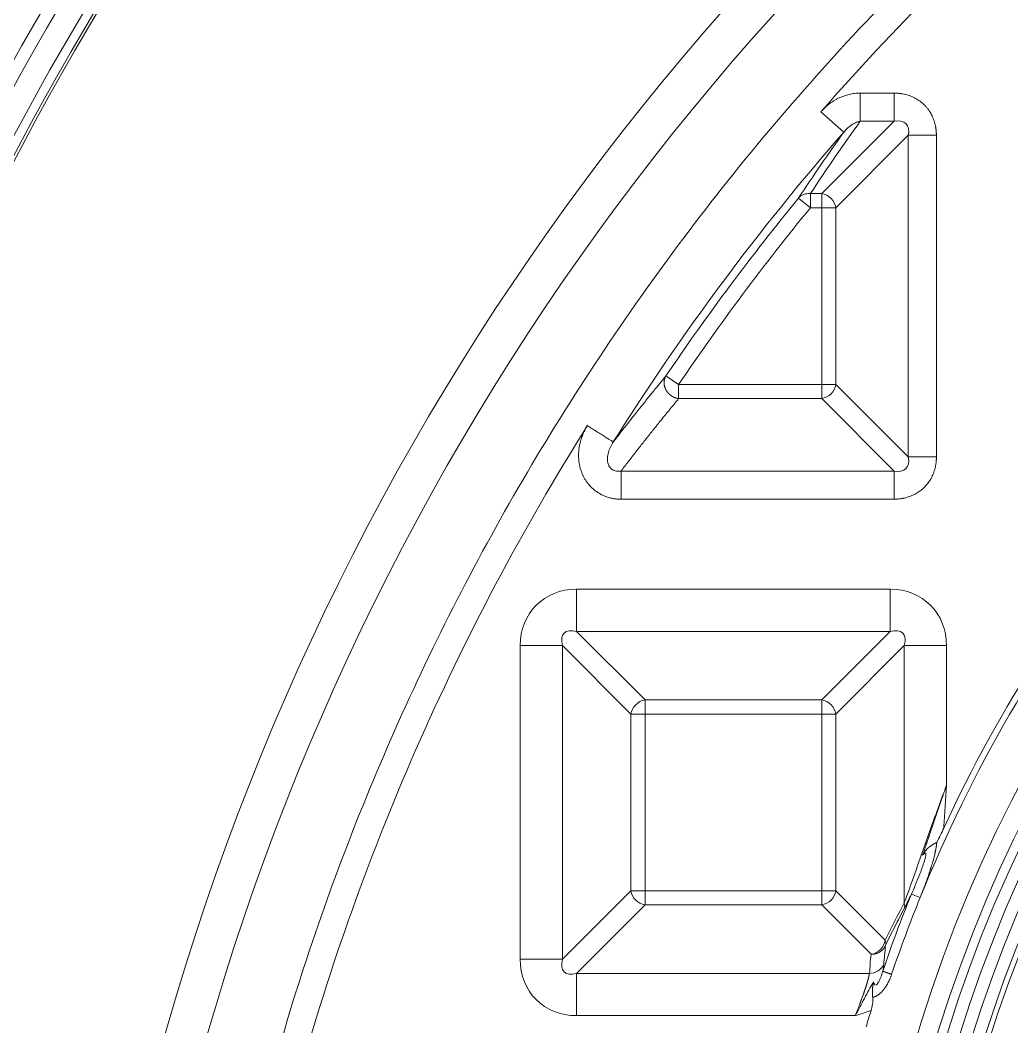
# Model space of a CAD drawing. Header units: millimetres. Extents: x 559 to 1112, y 323 to 643.
# Drawn here: x 631.63 to 664.14, y 510.86 to 543.86 of the extents above; entities that cross this region are included whole.
import ezdxf

# ---------------------------------------------------------------- set-up
doc = ezdxf.new("R2010")
doc.units = ezdxf.units.MM
doc.layers.add('core', color=7, linetype='Continuous', lineweight=20)

msp = doc.modelspace()

# ---------------------------------------------------------------- linework, layer by layer
at = {"layer": 'core', "lineweight": 13}
for p, q in [((660.284, 541.473), (659.173, 541.473)), ((659.173, 540.549), (659.173, 541.473)), ((657.88, 540.857), (658.636, 540.196)), ((657.91, 538.175), (660.284, 540.549)), ((659.173, 540.549), (660.284, 540.549)), ((660.746, 540.087), (658.372, 537.713)), ((660.746, 540.087), (660.746, 529.544)), ((661.671, 529.544), (661.671, 540.087)), ((657.537, 537.713), (657.148, 538.031)), ((657.537, 538.175), (657.537, 537.713)), ((657.91, 538.175), (657.537, 538.175)), ((657.91, 538.175), (657.91, 537.713)), ((657.537, 537.713), (657.91, 537.713)), ((657.91, 537.713), (657.91, 531.918)), ((657.91, 537.713), (658.372, 537.713)), ((658.372, 531.918), (658.372, 537.713)), ((653.217, 531.918), (652.801, 532.2)), ((657.91, 531.918), (653.217, 531.918)), ((653.217, 531.456), (653.217, 531.918)), ((657.91, 531.918), (657.91, 531.456)), ((658.372, 531.918), (657.91, 531.918)), ((658.372, 531.918), (660.746, 529.544)), ((653.217, 531.456), (657.91, 531.456)), ((660.284, 529.082), (657.91, 531.456)), ((660.284, 529.082), (651.329, 529.082)), ((660.284, 529.082), (660.284, 528.157)), ((651.329, 528.157), (660.284, 528.157)), ((660.153, 525.206), (649.872, 525.206)), ((649.872, 523.819), (649.872, 525.206)), ((660.153, 525.206), (660.153, 523.819)), ((649.872, 523.819), (660.153, 523.819)), ((649.872, 523.819), (652.115, 521.576)), ((657.91, 521.576), (660.153, 523.819)), ((648.023, 523.357), (648.023, 513.076)), ((648.023, 523.357), (649.41, 523.357)), ((649.41, 513.076), (649.41, 523.357)), ((651.653, 521.114), (649.41, 523.357)), ((660.616, 523.357), (658.372, 521.114)), ((660.616, 523.357), (662.002, 523.357)), ((660.616, 523.357), (660.616, 514.929)), ((662.002, 523.357), (662.002, 518.778)), ((657.91, 521.576), (652.115, 521.576)), ((652.115, 521.114), (652.115, 521.576)), ((657.91, 521.576), (657.91, 521.114)), ((651.653, 521.114), (652.115, 521.114)), ((651.653, 521.114), (651.653, 515.319)), ((652.115, 521.114), (657.91, 521.114)), ((652.115, 515.319), (652.115, 521.114)), ((657.91, 521.114), (657.91, 515.319)), ((657.91, 521.114), (658.372, 521.114)), ((658.372, 515.319), (658.372, 521.114)), ((649.41, 513.076), (651.653, 515.319)), ((652.115, 515.319), (651.653, 515.319)), ((657.91, 515.319), (652.115, 515.319)), ((652.115, 514.857), (652.115, 515.319)), ((658.372, 515.319), (657.91, 515.319)), ((657.91, 515.319), (657.91, 514.857)), ((658.372, 515.319), (659.991, 513.7)), ((652.115, 514.857), (649.872, 512.613)), ((652.115, 514.857), (657.91, 514.857)), ((659.529, 513.238), (657.91, 514.857)), ((649.41, 513.076), (648.023, 513.076)), ((649.872, 511.227), (649.872, 512.613)), ((659.471, 512.613), (649.872, 512.613)), ((649.872, 511.227), (659.008, 511.227))]:
    msp.add_line(p, q, dxfattribs=at)
for centre, radius, start, end in [((719.145, 493.318), 100.6, 102.90589, 234.03401), ((719.145, 493.318), 100.175, 102.90589, 234.02621), ((719.145, 493.318), 99.403, 102.30628, 234.05643), ((719.145, 493.318), 99.101, 102.30628, 234.08425), ((719.145, 493.318), 99.011, 102.22118, 234.09442), ((719.145, 487.282), 85.99, 123.28369, 167.55592), ((719.145, 487.282), 84.657, 122.80837, 166.81814), ((719.145, 487.282), 81.386, 131.16873, 138.83127), ((705.061, 497.342), 45.96, 90, 180), ((705.061, 497.342), 45.336, 90, 180), ((705.061, 497.342), 45.032, 90, 180), ((705.061, 497.342), 44.63, 90, 180), ((705.061, 497.342), 44.226, 90, 180), ((705.061, 497.342), 43.824, 90, 180), ((705.061, 497.342), 43.656, 90, 180), ((719.145, 487.282), 80.382, 138.83127, 147.8694), ((719.145, 487.282), 80.119, 140.69718, 145.90034), ((719.145, 487.282), 79.617, 140.69718, 145.90033), ((705.061, 497.342), 47.378, 125.7238, 157.9872), ((719.145, 487.282), 81.386, 147.85994, 164.81421), ((705.061, 497.342), 47.576, 139.3276, 155.0972), ((705.061, 497.342), 47.686, 157.9921, 161.235), ((705.061, 497.342), 47.378, 157.9872, 161.235), ((705.061, 497.342), 47.654, 162.8413, 163.5218)]:
    msp.add_arc(centre, radius, start, end, dxfattribs=at)
for centre, major_axis, ratio, start_param, end_param in [((719.145, 496.84), (0, 74.576), 0.992534, 0.94455, 0.983307), ((657.537, 537.713), (0.42, -0.277), 0.889007, 2.102043, 3.027045), ((657.91, 537.713), (0.356, -0.356), 0.854588, 0.863645, 2.277948), ((657.91, 531.918), (-0.356, -0.356), 0.854588, 0.863645, 2.277948), ((650.213, 523.016), (1.665, -1.665), 0.854588, 2.434441, 3.848744), ((659.812, 523.016), (1.665, 1.665), 0.854588, 5.576034, 6.990337), ((650.213, 523.016), (-0.753, 0.753), 0.472398, 5.576034, 6.990337), ((659.812, 523.016), (0.753, 0.753), 0.472398, 5.576034, 6.990337), ((652.115, 521.114), (0.356, 0.356), 0.854588, 0.863645, 2.277948), ((657.91, 521.114), (0.356, -0.356), 0.854588, 0.863645, 2.277948), ((652.115, 515.319), (-0.356, 0.356), 0.854588, 0.863645, 2.277948), ((657.91, 515.319), (-0.356, -0.356), 0.854588, 0.863645, 2.277948), ((695.834, 497.342), (-39.614, 0), 0.969622, 5.807601, 5.843261), ((660.153, 514.929), (-0.444, 0.236), 0.737394, 3.296968, 3.765815), ((659.529, 513.7), (0.356, 0.356), 0.854588, 4.005238, 5.41954), ((659.529, 513.7), (0.453, -0.22), 0.712807, 0.149594, 0.597875), ((650.213, 513.417), (1.665, 1.665), 0.854588, 2.434441, 3.848744), ((650.213, 513.417), (0.753, 0.753), 0.472398, 2.434441, 3.848744)]:
    msp.add_ellipse(centre, major_axis=major_axis, ratio=ratio, start_param=start_param, end_param=end_param, dxfattribs=at)
for points, degree in [([(688.407, 563.599), (686.933, 563.005), (684.019, 561.732), (679.766, 559.573), (675.646, 557.171), (671.671, 554.535), (667.856, 551.672), (664.213, 548.594), (660.754, 545.31), (657.492, 541.83), (654.436, 538.168), (651.598, 534.335), (648.986, 530.344), (646.61, 526.209), (644.477, 521.943), (642.595, 517.56), (640.97, 513.076), (640.062, 510.029), (639.652, 508.493)], 3), ([(660.284, 540.549), (660.62, 540.62), (660.818, 540.422), (660.746, 540.087)], 3), ([(657.148, 538.031), (657.627, 538.754), (658.123, 539.476), (658.636, 540.196)], 3), ([(660.746, 529.544), (660.818, 529.209), (660.62, 529.01), (660.284, 529.082)], 3), ([(662.001, 518.778), (661.978, 518.427), (661.933, 517.726), (661.909, 517.375)], 2), ([(661.909, 517.375), (661.835, 517.216), (661.759, 517.058), (661.681, 516.901)], 3), ([(659.529, 513.238), (659.484, 513.03), (659.513, 512.822), (659.471, 512.613)], 3), ([(660, 513.531), (659.98, 513.325), (659.961, 513.119), (659.944, 512.912)], 3), ([(659.471, 512.613), (659.672, 512.611), (659.876, 512.74), (659.944, 512.912)], 3), ([(659.91, 512.682), (659.927, 512.773), (659.939, 512.851), (659.944, 512.912)], 3), ([(659.528, 511.401), (659.357, 511.336), (659.182, 511.281), (659.008, 511.227)], 3)]:
    msp.add_open_spline(points, degree=degree, dxfattribs=at)
for points, knots in [([(657.88, 540.857), (657.92, 540.904), (658.006, 540.992), (658.145, 541.111), (658.246, 541.181), (658.324, 541.23), (658.351, 541.246), (658.391, 541.269), (658.405, 541.276), (658.433, 541.29), (658.502, 541.325), (658.572, 541.355), (658.687, 541.397), (658.746, 541.414), (658.865, 541.443), (658.925, 541.454), (659.018, 541.466), (659.049, 541.469), (659.111, 541.472), (659.142, 541.473), (659.173, 541.473)], [0, 0, 0, 0, 0.125, 0.25, 0.375, 0.375, 0.4375, 0.4375, 0.46875, 0.46875, 0.5, 0.625, 0.625, 0.75, 0.75, 0.875, 0.875, 0.9375, 0.9375, 1, 1, 1, 1]), ([(661.671, 540.087), (661.671, 540.095), (661.67, 540.111), (661.669, 540.135), (661.668, 540.16), (661.666, 540.185), (661.664, 540.212), (661.662, 540.238), (661.659, 540.266), (661.655, 540.294), (661.651, 540.323), (661.646, 540.353), (661.637, 540.403), (661.621, 540.474), (661.595, 540.562), (661.568, 540.636), (661.542, 540.698), (661.516, 540.752), (661.484, 540.811), (661.444, 540.876), (661.395, 540.945), (661.337, 541.018), (661.252, 541.108), (661.136, 541.206), (660.988, 541.301), (660.856, 541.364), (660.745, 541.403), (660.658, 541.428), (660.585, 541.443), (660.527, 541.453), (660.486, 541.459), (660.445, 541.464), (660.404, 541.468), (660.364, 541.471), (660.324, 541.472), (660.297, 541.473), (660.284, 541.473)], [0, 0, 0, 0, 0.010702, 0.021743, 0.033118, 0.044825, 0.056858, 0.069216, 0.081895, 0.094892, 0.108205, 0.12183, 0.135767, 0.178468, 0.220642, 0.262374, 0.285606, 0.312731, 0.343709, 0.378508, 0.417115, 0.459539, 0.505823, 0.586417, 0.66635, 0.746072, 0.786679, 0.827721, 0.869272, 0.888666, 0.907818, 0.926731, 0.945405, 0.963842, 0.98204, 1, 1, 1, 1]), ([(660.284, 541.473), (660.284, 541.402), (660.284, 541.331), (660.284, 541.195), (660.284, 541.13), (660.284, 541.043), (660.284, 541.018), (660.284, 540.8), (660.284, 540.636), (660.284, 540.549)], [0, 0, 0, 0, 0.184104, 0.184104, 0.359707, 0.359707, 0.430809, 0.430809, 1, 1, 1, 1]), ([(659.173, 540.549), (659.159, 540.546), (659.145, 540.543), (659.117, 540.536), (659.104, 540.532), (659.063, 540.519), (659.038, 540.509), (658.963, 540.474), (658.916, 540.447), (658.849, 540.4), (658.827, 540.383), (658.785, 540.349), (658.765, 540.331), (658.707, 540.276), (658.67, 540.237), (658.636, 540.196)], [0, 0, 0, 0, 0.0625, 0.0625, 0.125, 0.125, 0.25, 0.25, 0.5, 0.5, 0.625, 0.625, 0.75, 0.75, 1, 1, 1, 1]), ([(651.075, 530.033), (651.11, 530.078), (651.18, 530.169), (651.32, 530.35), (651.497, 530.576), (651.71, 530.847), (651.925, 531.118), (652.142, 531.389), (652.36, 531.659), (652.543, 531.884), (652.69, 532.065), (652.764, 532.155), (652.801, 532.199)], [0, 0, 0, 0, 0.0625, 0.125, 0.25, 0.375, 0.5, 0.625, 0.75, 0.875, 0.9375, 1, 1, 1, 1]), ([(652.801, 532.199), (652.8, 532.197), (652.796, 532.192), (652.792, 532.184), (652.787, 532.175), (652.783, 532.167), (652.779, 532.159), (652.775, 532.15), (652.771, 532.142), (652.768, 532.133), (652.765, 532.124), (652.762, 532.116), (652.759, 532.107), (652.756, 532.098), (652.754, 532.089), (652.752, 532.08), (652.75, 532.071), (652.748, 532.062), (652.746, 532.054), (652.745, 532.045), (652.743, 532.036), (652.742, 532.027), (652.742, 532.018), (652.741, 532.009), (652.74, 532), (652.74, 531.991), (652.74, 531.982), (652.74, 531.973), (652.74, 531.964), (652.741, 531.955), (652.741, 531.946), (652.742, 531.937), (652.743, 531.928), (652.744, 531.92), (652.745, 531.911), (652.746, 531.902), (652.748, 531.894), (652.75, 531.885), (652.751, 531.877), (652.753, 531.868), (652.755, 531.86), (652.758, 531.852), (652.76, 531.844), (652.763, 531.835), (652.765, 531.827), (652.768, 531.819), (652.771, 531.811), (652.774, 531.803), (652.777, 531.796), (652.78, 531.788), (652.784, 531.78), (652.787, 531.773), (652.791, 531.765), (652.794, 531.758), (652.798, 531.75), (652.802, 531.743), (652.806, 531.736), (652.81, 531.729), (652.814, 531.722), (652.819, 531.715), (652.823, 531.708), (652.828, 531.701), (652.832, 531.694), (652.837, 531.688), (652.842, 531.681), (652.847, 531.675), (652.851, 531.668), (652.856, 531.662), (652.862, 531.656), (652.867, 531.649), (652.872, 531.643), (652.877, 531.637), (652.883, 531.632), (652.888, 531.626), (652.894, 531.62), (652.899, 531.614), (652.905, 531.609), (652.911, 531.603), (652.917, 531.598), (652.923, 531.593), (652.929, 531.587), (652.935, 531.582), (652.941, 531.577), (652.947, 531.572), (652.953, 531.567), (652.959, 531.563), (652.966, 531.558), (652.972, 531.553), (652.979, 531.549), (652.985, 531.544), (652.992, 531.54), (652.999, 531.536), (653.005, 531.531), (653.012, 531.527), (653.019, 531.523), (653.026, 531.519), (653.033, 531.516), (653.04, 531.512), (653.047, 531.508), (653.054, 531.505), (653.062, 531.501), (653.069, 531.498), (653.076, 531.495), (653.084, 531.492), (653.091, 531.489), (653.099, 531.486), (653.106, 531.483), (653.114, 531.48), (653.121, 531.478), (653.129, 531.475), (653.137, 531.473), (653.145, 531.471), (653.153, 531.468), (653.161, 531.466), (653.169, 531.465), (653.177, 531.463), (653.185, 531.461), (653.193, 531.46), (653.201, 531.458), (653.209, 531.457), (653.215, 531.456), (653.217, 531.456)], [0, 0, 0, 0, 0.010408, 0.020773, 0.031094, 0.041371, 0.051603, 0.061789, 0.07193, 0.082024, 0.092072, 0.102072, 0.112025, 0.121931, 0.131788, 0.141597, 0.151358, 0.16107, 0.170734, 0.180348, 0.189914, 0.199431, 0.208899, 0.218318, 0.227688, 0.237009, 0.246282, 0.255506, 0.264682, 0.27381, 0.28289, 0.291922, 0.300907, 0.309845, 0.318737, 0.327582, 0.336382, 0.345136, 0.353845, 0.36251, 0.371131, 0.379709, 0.388243, 0.396736, 0.405188, 0.413598, 0.421969, 0.4303, 0.438592, 0.446846, 0.455064, 0.463245, 0.47139, 0.479501, 0.487577, 0.495621, 0.503633, 0.511614, 0.519565, 0.527486, 0.53538, 0.543246, 0.551086, 0.558901, 0.566692, 0.57446, 0.582206, 0.589931, 0.597637, 0.605324, 0.612993, 0.620646, 0.628284, 0.635909, 0.64352, 0.65112, 0.658709, 0.666289, 0.673861, 0.681426, 0.688986, 0.696541, 0.704092, 0.711642, 0.719191, 0.726741, 0.734292, 0.741845, 0.749403, 0.756966, 0.764535, 0.772112, 0.779698, 0.787293, 0.7949, 0.802518, 0.81015, 0.817797, 0.825459, 0.833137, 0.840833, 0.848548, 0.856283, 0.864039, 0.871817, 0.879618, 0.887442, 0.895292, 0.903167, 0.911069, 0.918998, 0.926956, 0.934944, 0.942962, 0.951011, 0.959091, 0.967205, 0.975352, 0.983533, 0.991749, 1, 1, 1, 1]), ([(653.217, 531.456), (653.177, 531.406), (653.096, 531.308), (652.934, 531.111), (652.733, 530.864), (652.494, 530.567), (652.257, 530.271), (652.023, 529.974), (651.789, 529.677), (651.597, 529.429), (651.444, 529.231), (651.367, 529.131), (651.329, 529.082)], [0, 0, 0, 0, 0.0625, 0.125, 0.25, 0.375, 0.5, 0.625, 0.75, 0.875, 0.9375, 1, 1, 1, 1]), ([(650.224, 530.583), (650.218, 530.574), (650.208, 530.554), (650.192, 530.523), (650.176, 530.492), (650.16, 530.46), (650.144, 530.427), (650.128, 530.392), (650.103, 530.338), (650.068, 530.256), (650.032, 530.16), (650.005, 530.071), (649.986, 530.002), (649.971, 529.936), (649.96, 529.876), (649.951, 529.82), (649.945, 529.77), (649.94, 529.71), (649.937, 529.638), (649.937, 529.554), (649.941, 529.469), (649.95, 529.386), (649.964, 529.295), (649.986, 529.198), (650.015, 529.099), (650.049, 529.006), (650.088, 528.92), (650.133, 528.834), (650.188, 528.746), (650.248, 528.666), (650.333, 528.569), (650.446, 528.462), (650.604, 528.35), (650.774, 528.263), (650.912, 528.215), (651.011, 528.191), (651.072, 528.179), (651.127, 528.17), (651.174, 528.165), (651.214, 528.162), (651.253, 528.159), (651.291, 528.158), (651.317, 528.158), (651.329, 528.157)], [0, 0, 0, 0, 0.01018, 0.020628, 0.031347, 0.042338, 0.053604, 0.065147, 0.076968, 0.108167, 0.147235, 0.170937, 0.193016, 0.213462, 0.232267, 0.249427, 0.264942, 0.278812, 0.304677, 0.330482, 0.356225, 0.381906, 0.407535, 0.440611, 0.472273, 0.502508, 0.531302, 0.558687, 0.591487, 0.625958, 0.65102, 0.70899, 0.768537, 0.827803, 0.88278, 0.901924, 0.921083, 0.940264, 0.952657, 0.964824, 0.976768, 0.988493, 1, 1, 1, 1]), ([(651.075, 530.033), (651.07, 530.036), (651.035, 530.058), (650.924, 530.128), (650.811, 530.199), (650.674, 530.285), (650.522, 530.38), (650.366, 530.478), (650.265, 530.542), (650.217, 530.572)], [0, 0, 0, 0, 0.250366, 0.375549, 0.500732, 0.625914, 0.751097, 0.87628, 1, 1, 1, 1]), ([(651.329, 529.082), (651.275, 529.071), (651.171, 529.07), (651.04, 529.119), (650.959, 529.197), (650.914, 529.28), (650.892, 529.351), (650.881, 529.429), (650.881, 529.539), (650.907, 529.685), (650.974, 529.864), (651.038, 529.979), (651.075, 530.033)], [0, 0, 0, 0, 0.125, 0.25, 0.375, 0.4375, 0.5, 0.5625, 0.625, 0.75, 0.875001, 1, 1, 1, 1]), ([(660.284, 528.157), (660.292, 528.158), (660.308, 528.158), (660.332, 528.159), (660.357, 528.16), (660.383, 528.162), (660.409, 528.164), (660.436, 528.167), (660.463, 528.17), (660.492, 528.173), (660.521, 528.177), (660.55, 528.182), (660.601, 528.191), (660.671, 528.207), (660.76, 528.233), (660.833, 528.26), (660.895, 528.286), (660.949, 528.312), (661.009, 528.344), (661.074, 528.384), (661.143, 528.433), (661.215, 528.492), (661.305, 528.577), (661.403, 528.692), (661.499, 528.84), (661.561, 528.972), (661.601, 529.084), (661.625, 529.17), (661.641, 529.243), (661.651, 529.301), (661.657, 529.342), (661.661, 529.383), (661.665, 529.424), (661.668, 529.464), (661.67, 529.504), (661.67, 529.531), (661.671, 529.544)], [0, 0, 0, 0, 0.010702, 0.021743, 0.033118, 0.044825, 0.056858, 0.069216, 0.081895, 0.094892, 0.108205, 0.12183, 0.135767, 0.178468, 0.220642, 0.262374, 0.285606, 0.312731, 0.343709, 0.378508, 0.417115, 0.459539, 0.505823, 0.586417, 0.66635, 0.746072, 0.786679, 0.827721, 0.869272, 0.888666, 0.907818, 0.926731, 0.945405, 0.963842, 0.98204, 1, 1, 1, 1]), ([(661.671, 529.544), (661.6, 529.544), (661.528, 529.544), (661.393, 529.544), (661.327, 529.544), (661.24, 529.544), (661.215, 529.544), (660.998, 529.544), (660.833, 529.544), (660.746, 529.544)], [0, 0, 0, 0, 0.184104, 0.184104, 0.359707, 0.359707, 0.430809, 0.430809, 1, 1, 1, 1]), ([(651.329, 528.157), (651.329, 528.201), (651.329, 528.293), (651.329, 528.434), (651.329, 528.575), (651.329, 528.709), (651.329, 528.83), (651.329, 528.969), (651.329, 529.045), (651.329, 529.082)], [0, 0, 0, 0, 0.118056, 0.244048, 0.37004, 0.496032, 0.622024, 0.748016, 1, 1, 1, 1]), ([(662.002, 518.778), (661.939, 518.612), (661.878, 518.446), (661.756, 518.114), (661.695, 517.948), (661.575, 517.617), (661.515, 517.451), (661.397, 517.121), (661.339, 516.956), (661.251, 516.708), (661.222, 516.626), (661.165, 516.463), (661.136, 516.381), (661.079, 516.219), (661.051, 516.138), (660.995, 515.977), (660.967, 515.897), (660.911, 515.739), (660.883, 515.66), (660.842, 515.543), (660.828, 515.504), (660.8, 515.427), (660.787, 515.389), (660.746, 515.276), (660.719, 515.202), (660.68, 515.096), (660.667, 515.061), (660.641, 514.993), (660.628, 514.96), (660.616, 514.929)], [0, 0, 0, 0, 0.125, 0.125, 0.25, 0.25, 0.375, 0.375, 0.5, 0.5, 0.5625, 0.5625, 0.625, 0.625, 0.6875, 0.6875, 0.75, 0.75, 0.8125, 0.8125, 0.84375, 0.84375, 0.875, 0.875, 0.9375, 0.9375, 0.96875, 0.96875, 1, 1, 1, 1]), ([(661.219, 516.488), (661.222, 516.498), (661.229, 516.518), (661.239, 516.548), (661.25, 516.579), (661.26, 516.61), (661.271, 516.642), (661.282, 516.675), (661.293, 516.708), (661.304, 516.741), (661.316, 516.775), (661.327, 516.81), (661.339, 516.845), (661.351, 516.881), (661.363, 516.917), (661.376, 516.953), (661.388, 516.99), (661.401, 517.028), (661.414, 517.066), (661.427, 517.105), (661.44, 517.144), (661.454, 517.184), (661.467, 517.224), (661.481, 517.265), (661.495, 517.306), (661.509, 517.348), (661.523, 517.39), (661.538, 517.432), (661.552, 517.476), (661.567, 517.519), (661.582, 517.564), (661.597, 517.608), (661.613, 517.654), (661.628, 517.7), (661.644, 517.746), (661.66, 517.793), (661.676, 517.84), (661.693, 517.888), (661.709, 517.936), (661.726, 517.985), (661.743, 518.034), (661.76, 518.084), (661.777, 518.134), (661.795, 518.185), (661.813, 518.237), (661.831, 518.289), (661.849, 518.341), (661.867, 518.394), (661.886, 518.447), (661.905, 518.501), (661.924, 518.556), (661.943, 518.61), (661.962, 518.666), (661.982, 518.722), (661.995, 518.759), (662.002, 518.778)], [0, 0, 0, 0, 0.013122, 0.026475, 0.040058, 0.053873, 0.06792, 0.0822, 0.096713, 0.11146, 0.126435, 0.141626, 0.157032, 0.172654, 0.18849, 0.204542, 0.22081, 0.237292, 0.25399, 0.270904, 0.288033, 0.305377, 0.322937, 0.340713, 0.358705, 0.376913, 0.395337, 0.413978, 0.432835, 0.451908, 0.471198, 0.490706, 0.51043, 0.530372, 0.550532, 0.570909, 0.591505, 0.61232, 0.633353, 0.654605, 0.676077, 0.697769, 0.719682, 0.741815, 0.764169, 0.786745, 0.809543, 0.832564, 0.855808, 0.879276, 0.902969, 0.926887, 0.951031, 0.975402, 1, 1, 1, 1]), ([(661.139, 515.099), (661.147, 515.119), (661.163, 515.158), (661.186, 515.217), (661.208, 515.274), (661.229, 515.329), (661.25, 515.384), (661.27, 515.437), (661.289, 515.488), (661.308, 515.538), (661.326, 515.587), (661.343, 515.635), (661.359, 515.681), (661.375, 515.726), (661.39, 515.77), (661.405, 515.812), (661.418, 515.853), (661.432, 515.893), (661.444, 515.931), (661.456, 515.968), (661.468, 516.004), (661.479, 516.038), (661.489, 516.071), (661.505, 516.122), (661.527, 516.19), (661.552, 516.271), (661.573, 516.346), (661.592, 516.416), (661.606, 516.479), (661.617, 516.529), (661.626, 516.566), (661.632, 516.595), (661.639, 516.623), (661.645, 516.652), (661.651, 516.682), (661.656, 516.712), (661.661, 516.742), (661.665, 516.773), (661.67, 516.804), (661.674, 516.836), (661.678, 516.869), (661.68, 516.89), (661.681, 516.901)], [0, 0, 0, 0, 0.033408, 0.065987, 0.097748, 0.128702, 0.158858, 0.188223, 0.216805, 0.24461, 0.271644, 0.297914, 0.323423, 0.348178, 0.372184, 0.395444, 0.417963, 0.439743, 0.460785, 0.481094, 0.500678, 0.519544, 0.537694, 0.55512, 0.60333, 0.648002, 0.689153, 0.726935, 0.761546, 0.793131, 0.808428, 0.823962, 0.839785, 0.855929, 0.872419, 0.88928, 0.906541, 0.924234, 0.942394, 0.961055, 0.980247, 1, 1, 1, 1]), ([(661.681, 516.901), (661.677, 516.899), (661.667, 516.894), (661.652, 516.888), (661.638, 516.881), (661.624, 516.874), (661.611, 516.868), (661.598, 516.861), (661.585, 516.854), (661.573, 516.848), (661.561, 516.841), (661.55, 516.834), (661.538, 516.828), (661.527, 516.821), (661.517, 516.814), (661.506, 516.808), (661.497, 516.801), (661.487, 516.795), (661.478, 516.788), (661.469, 516.782), (661.46, 516.776), (661.452, 516.769), (661.443, 516.763), (661.436, 516.757), (661.428, 516.751), (661.421, 516.745), (661.414, 516.739), (661.407, 516.733), (661.4, 516.727), (661.394, 516.721), (661.383, 516.711), (661.367, 516.696), (661.349, 516.676), (661.332, 516.657), (661.317, 516.638), (661.304, 516.62), (661.29, 516.601), (661.274, 516.579), (661.257, 516.552), (661.238, 516.521), (661.226, 516.499), (661.219, 516.488)], [0, 0, 0, 0, 0.024855, 0.049265, 0.07323, 0.096751, 0.119828, 0.142462, 0.164653, 0.186404, 0.207715, 0.228589, 0.249027, 0.269032, 0.288607, 0.307755, 0.326478, 0.344781, 0.362667, 0.380141, 0.397207, 0.413869, 0.430134, 0.446006, 0.46149, 0.476593, 0.491321, 0.50568, 0.519676, 0.533317, 0.546609, 0.593272, 0.636699, 0.677184, 0.715087, 0.750819, 0.784752, 0.829337, 0.879312, 0.935967, 1, 1, 1, 1]), ([(661.219, 516.488), (661.239, 516.51), (661.258, 516.529), (661.283, 516.548), (661.29, 516.552), (661.304, 516.557), (661.309, 516.558), (661.318, 516.553), (661.321, 516.548), (661.325, 516.534), (661.326, 516.525), (661.325, 516.504), (661.324, 516.491), (661.32, 516.465), (661.317, 516.45), (661.31, 516.421), (661.307, 516.406), (661.298, 516.374), (661.294, 516.358), (661.28, 516.31), (661.27, 516.276), (661.247, 516.207), (661.235, 516.172), (661.21, 516.101), (661.197, 516.066), (661.171, 515.995), (661.158, 515.959), (661.131, 515.889), (661.118, 515.854), (661.077, 515.748), (660.993, 515.539), (660.907, 515.338), (660.85, 515.211)], [0, 0, 0, 0, 0.0625, 0.0625, 0.09375, 0.09375, 0.125, 0.125, 0.15625, 0.15625, 0.1875, 0.1875, 0.21875, 0.21875, 0.25, 0.25, 0.28125, 0.28125, 0.3125, 0.3125, 0.375, 0.375, 0.4375, 0.4375, 0.5, 0.5, 0.5625, 0.5625, 0.625, 0.625, 0.75, 1, 1, 1, 1]), ([(660.619, 514.746), (660.628, 514.763), (660.637, 514.78), (660.655, 514.815), (660.664, 514.832), (660.692, 514.887), (660.711, 514.925), (660.769, 515.042), (660.809, 515.125), (660.85, 515.211)], [0, 0, 0, 0, 0.125, 0.125, 0.25, 0.25, 0.5, 0.5, 1, 1, 1, 1]), ([(661.136, 515.096), (661.096, 515.112), (661.059, 515.127), (660.994, 515.153), (660.966, 515.165), (660.917, 515.184), (660.897, 515.193), (660.867, 515.205), (660.856, 515.209), (660.85, 515.211)], [0, 0, 0, 0, 0.25, 0.25, 0.5, 0.5, 0.75, 0.75, 1, 1, 1, 1]), ([(660.619, 514.746), (660.514, 514.549), (660.41, 514.349), (660.204, 513.944), (660.101, 513.739), (660, 513.531)], [0, 0, 0, 0, 0.5, 0.5, 1, 1, 1, 1]), ([(659.529, 513.238), (659.533, 513.238), (659.54, 513.238), (659.55, 513.238), (659.561, 513.238), (659.571, 513.239), (659.582, 513.239), (659.592, 513.24), (659.603, 513.241), (659.614, 513.243), (659.624, 513.244), (659.635, 513.246), (659.645, 513.248), (659.656, 513.25), (659.666, 513.253), (659.676, 513.255), (659.687, 513.258), (659.697, 513.261), (659.708, 513.265), (659.718, 513.268), (659.728, 513.272), (659.738, 513.276), (659.748, 513.28), (659.758, 513.285), (659.768, 513.289), (659.778, 513.294), (659.788, 513.299), (659.797, 513.305), (659.807, 513.31), (659.817, 513.316), (659.826, 513.322), (659.835, 513.328), (659.844, 513.335), (659.853, 513.342), (659.862, 513.349), (659.871, 513.356), (659.879, 513.363), (659.888, 513.371), (659.896, 513.379), (659.904, 513.387), (659.912, 513.395), (659.92, 513.403), (659.927, 513.412), (659.935, 513.421), (659.942, 513.43), (659.949, 513.439), (659.956, 513.449), (659.962, 513.458), (659.968, 513.468), (659.974, 513.478), (659.98, 513.488), (659.985, 513.499), (659.991, 513.509), (659.995, 513.52), (659.998, 513.527), (660, 513.531)], [0, 0, 0, 0, 0.017266, 0.03456, 0.051885, 0.069243, 0.086637, 0.104069, 0.121541, 0.139056, 0.156616, 0.174223, 0.19188, 0.209589, 0.227351, 0.245169, 0.263045, 0.280982, 0.29898, 0.317042, 0.33517, 0.353366, 0.371631, 0.389967, 0.408376, 0.42686, 0.44542, 0.464057, 0.482773, 0.501569, 0.520447, 0.539407, 0.558451, 0.577581, 0.596796, 0.616098, 0.635488, 0.654967, 0.674534, 0.694192, 0.71394, 0.733779, 0.753709, 0.77373, 0.793843, 0.814048, 0.834345, 0.854734, 0.875214, 0.895786, 0.916449, 0.937202, 0.958045, 0.978978, 1, 1, 1, 1]), ([(659.008, 511.227), (659.014, 511.24), (659.024, 511.267), (659.04, 511.306), (659.055, 511.344), (659.07, 511.382), (659.084, 511.42), (659.099, 511.456), (659.113, 511.492), (659.126, 511.528), (659.14, 511.563), (659.153, 511.597), (659.165, 511.63), (659.178, 511.663), (659.19, 511.695), (659.201, 511.727), (659.213, 511.757), (659.224, 511.787), (659.235, 511.817), (659.245, 511.845), (659.255, 511.873), (659.265, 511.9), (659.274, 511.927), (659.283, 511.952), (659.292, 511.977), (659.301, 512.002), (659.309, 512.025), (659.316, 512.046), (659.323, 512.065), (659.328, 512.082), (659.334, 512.099), (659.339, 512.116), (659.345, 512.132), (659.35, 512.149), (659.355, 512.165), (659.36, 512.18), (659.365, 512.196), (659.37, 512.211), (659.375, 512.226), (659.38, 512.241), (659.384, 512.256), (659.389, 512.27), (659.393, 512.285), (659.397, 512.299), (659.401, 512.312), (659.405, 512.326), (659.409, 512.339), (659.413, 512.352), (659.416, 512.365), (659.42, 512.378), (659.423, 512.39), (659.427, 512.403), (659.43, 512.415), (659.433, 512.426), (659.436, 512.438), (659.439, 512.449), (659.441, 512.46), (659.444, 512.471), (659.447, 512.482), (659.449, 512.492), (659.451, 512.502), (659.454, 512.512), (659.456, 512.522), (659.458, 512.531), (659.459, 512.54), (659.461, 512.549), (659.463, 512.558), (659.464, 512.567), (659.466, 512.575), (659.467, 512.583), (659.468, 512.591), (659.469, 512.599), (659.47, 512.606), (659.471, 512.611), (659.471, 512.613)], [0, 0, 0, 0, 0.023372, 0.046424, 0.069158, 0.091574, 0.113671, 0.13545, 0.156911, 0.178054, 0.19888, 0.219388, 0.23958, 0.259454, 0.279012, 0.298254, 0.31718, 0.33579, 0.354085, 0.372064, 0.38973, 0.40708, 0.424117, 0.440841, 0.457251, 0.473349, 0.489135, 0.504609, 0.516349, 0.528042, 0.539689, 0.551289, 0.562843, 0.574352, 0.585815, 0.597232, 0.608605, 0.619932, 0.631215, 0.642453, 0.653648, 0.664798, 0.675904, 0.686967, 0.697987, 0.708964, 0.719898, 0.73079, 0.741639, 0.752447, 0.763213, 0.773937, 0.784621, 0.795264, 0.805866, 0.816427, 0.826949, 0.837431, 0.847874, 0.858278, 0.868643, 0.878969, 0.889257, 0.899508, 0.909721, 0.919896, 0.930035, 0.940137, 0.950203, 0.960233, 0.970227, 0.980186, 0.99011, 1, 1, 1, 1]), ([(659.582, 511.829), (659.585, 511.829), (659.592, 511.831), (659.602, 511.833), (659.613, 511.836), (659.624, 511.839), (659.635, 511.843), (659.647, 511.847), (659.659, 511.852), (659.671, 511.857), (659.683, 511.862), (659.696, 511.868), (659.709, 511.875), (659.723, 511.882), (659.736, 511.89), (659.75, 511.899), (659.766, 511.91), (659.785, 511.923), (659.807, 511.94), (659.831, 511.961), (659.855, 511.984), (659.881, 512.011), (659.908, 512.041), (659.926, 512.063), (659.937, 512.076), (659.939, 512.079), (659.943, 512.084), (659.947, 512.089), (659.953, 512.096), (659.959, 512.105), (659.966, 512.114), (659.974, 512.125), (659.982, 512.137), (659.992, 512.15), (660.002, 512.165), (660.013, 512.182), (660.024, 512.199), (660.036, 512.219), (660.048, 512.24), (660.061, 512.262), (660.075, 512.287), (660.088, 512.313), (660.102, 512.34), (660.116, 512.37), (660.131, 512.401), (660.145, 512.434), (660.159, 512.469), (660.174, 512.505), (660.188, 512.543), (660.197, 512.569), (660.202, 512.583)], [0, 0, 0, 0, 0.012104, 0.024625, 0.037559, 0.050904, 0.064656, 0.078814, 0.093375, 0.108337, 0.123698, 0.139457, 0.155613, 0.172169, 0.189125, 0.206485, 0.224256, 0.250807, 0.279814, 0.311357, 0.345565, 0.382382, 0.421579, 0.463091, 0.465792, 0.46992, 0.475476, 0.482459, 0.490869, 0.500707, 0.511972, 0.524666, 0.538788, 0.554342, 0.57133, 0.589755, 0.609621, 0.630934, 0.653698, 0.677917, 0.703595, 0.730735, 0.75934, 0.789408, 0.820935, 0.853915, 0.888334, 0.924174, 0.961408, 1, 1, 1, 1]), ([(659.91, 512.682), (659.893, 512.62), (659.871, 512.552), (659.833, 512.455), (659.819, 512.423), (659.798, 512.378), (659.791, 512.363), (659.779, 512.342), (659.776, 512.335), (659.768, 512.321), (659.764, 512.315), (659.756, 512.302), (659.752, 512.296), (659.744, 512.284), (659.741, 512.279), (659.729, 512.264), (659.707, 512.239), (659.686, 512.229), (659.647, 512.233), (659.626, 512.267), (659.61, 512.338)], [0, 0, 0, 0, 0.25, 0.25, 0.375, 0.375, 0.4375, 0.4375, 0.46875, 0.46875, 0.5, 0.5, 0.53125, 0.53125, 0.5625, 0.5625, 0.625, 0.75, 0.75, 1, 1, 1, 1]), ([(660.202, 512.583), (660.198, 512.584), (660.19, 512.587), (660.179, 512.59), (660.168, 512.594), (660.157, 512.598), (660.147, 512.601), (660.136, 512.605), (660.126, 512.608), (660.116, 512.612), (660.106, 512.615), (660.096, 512.619), (660.087, 512.622), (660.077, 512.625), (660.068, 512.628), (660.059, 512.631), (660.05, 512.634), (660.042, 512.637), (660.034, 512.64), (660.026, 512.642), (660.018, 512.645), (660.01, 512.648), (660.001, 512.651), (659.99, 512.655), (659.977, 512.659), (659.966, 512.663), (659.956, 512.666), (659.946, 512.669), (659.938, 512.672), (659.93, 512.675), (659.924, 512.677), (659.918, 512.679), (659.914, 512.681), (659.911, 512.681), (659.91, 512.682)], [0, 0, 0, 0, 0.023353, 0.046772, 0.070253, 0.093794, 0.117391, 0.14104, 0.16474, 0.188486, 0.212276, 0.236107, 0.259977, 0.283882, 0.307818, 0.331782, 0.35577, 0.379778, 0.403804, 0.427843, 0.451892, 0.475948, 0.500008, 0.545935, 0.59184, 0.637697, 0.683482, 0.729171, 0.774737, 0.82016, 0.86542, 0.910495, 0.955363, 1, 1, 1, 1]), ([(659.61, 512.338), (659.539, 512.216), (659.451, 512.055), (659.299, 511.771), (659.245, 511.669), (659.131, 511.456), (659.071, 511.343), (659.008, 511.227)], [0, 0, 0, 0, 0.5, 0.5, 0.75, 0.75, 1, 1, 1, 1]), ([(659.582, 511.828), (659.581, 511.833), (659.58, 511.842), (659.579, 511.856), (659.577, 511.871), (659.576, 511.885), (659.575, 511.899), (659.574, 511.913), (659.573, 511.928), (659.573, 511.942), (659.572, 511.957), (659.572, 511.971), (659.572, 511.986), (659.572, 512), (659.572, 512.015), (659.573, 512.029), (659.573, 512.044), (659.574, 512.059), (659.574, 512.073), (659.575, 512.088), (659.577, 512.108), (659.578, 512.134), (659.581, 512.163), (659.584, 512.191), (659.586, 512.217), (659.59, 512.241), (659.593, 512.264), (659.597, 512.285), (659.601, 512.304), (659.605, 512.321), (659.609, 512.333), (659.61, 512.338)], [0, 0, 0, 0, 0.024309, 0.048806, 0.0735, 0.098401, 0.123518, 0.148858, 0.174428, 0.200234, 0.226279, 0.252566, 0.279099, 0.305879, 0.332905, 0.360178, 0.387694, 0.415452, 0.443448, 0.471676, 0.500131, 0.561724, 0.621091, 0.678074, 0.73253, 0.784329, 0.833357, 0.879514, 0.922716, 0.962895, 1, 1, 1, 1]), ([(659.528, 511.401), (659.539, 511.436), (659.549, 511.472), (659.565, 511.543), (659.571, 511.579), (659.579, 511.632), (659.581, 511.65), (659.584, 511.686), (659.585, 511.704), (659.586, 511.758), (659.584, 511.794), (659.58, 511.828)], [0, 0, 0, 0, 0.25, 0.25, 0.5, 0.5, 0.625, 0.625, 0.75, 0.75, 1, 1, 1, 1])]:
    msp.add_open_spline(points, degree=3, knots=knots, dxfattribs=at)
msp.add_rational_spline([(660.746, 540.087), (660.91, 540.087), (661.256, 540.087), (661.671, 540.087)], [1.00000020546, 0.890066946815, 0.890066878328, 1], degree=3, dxfattribs=at)

doc.saveas('drawing.dxf')
